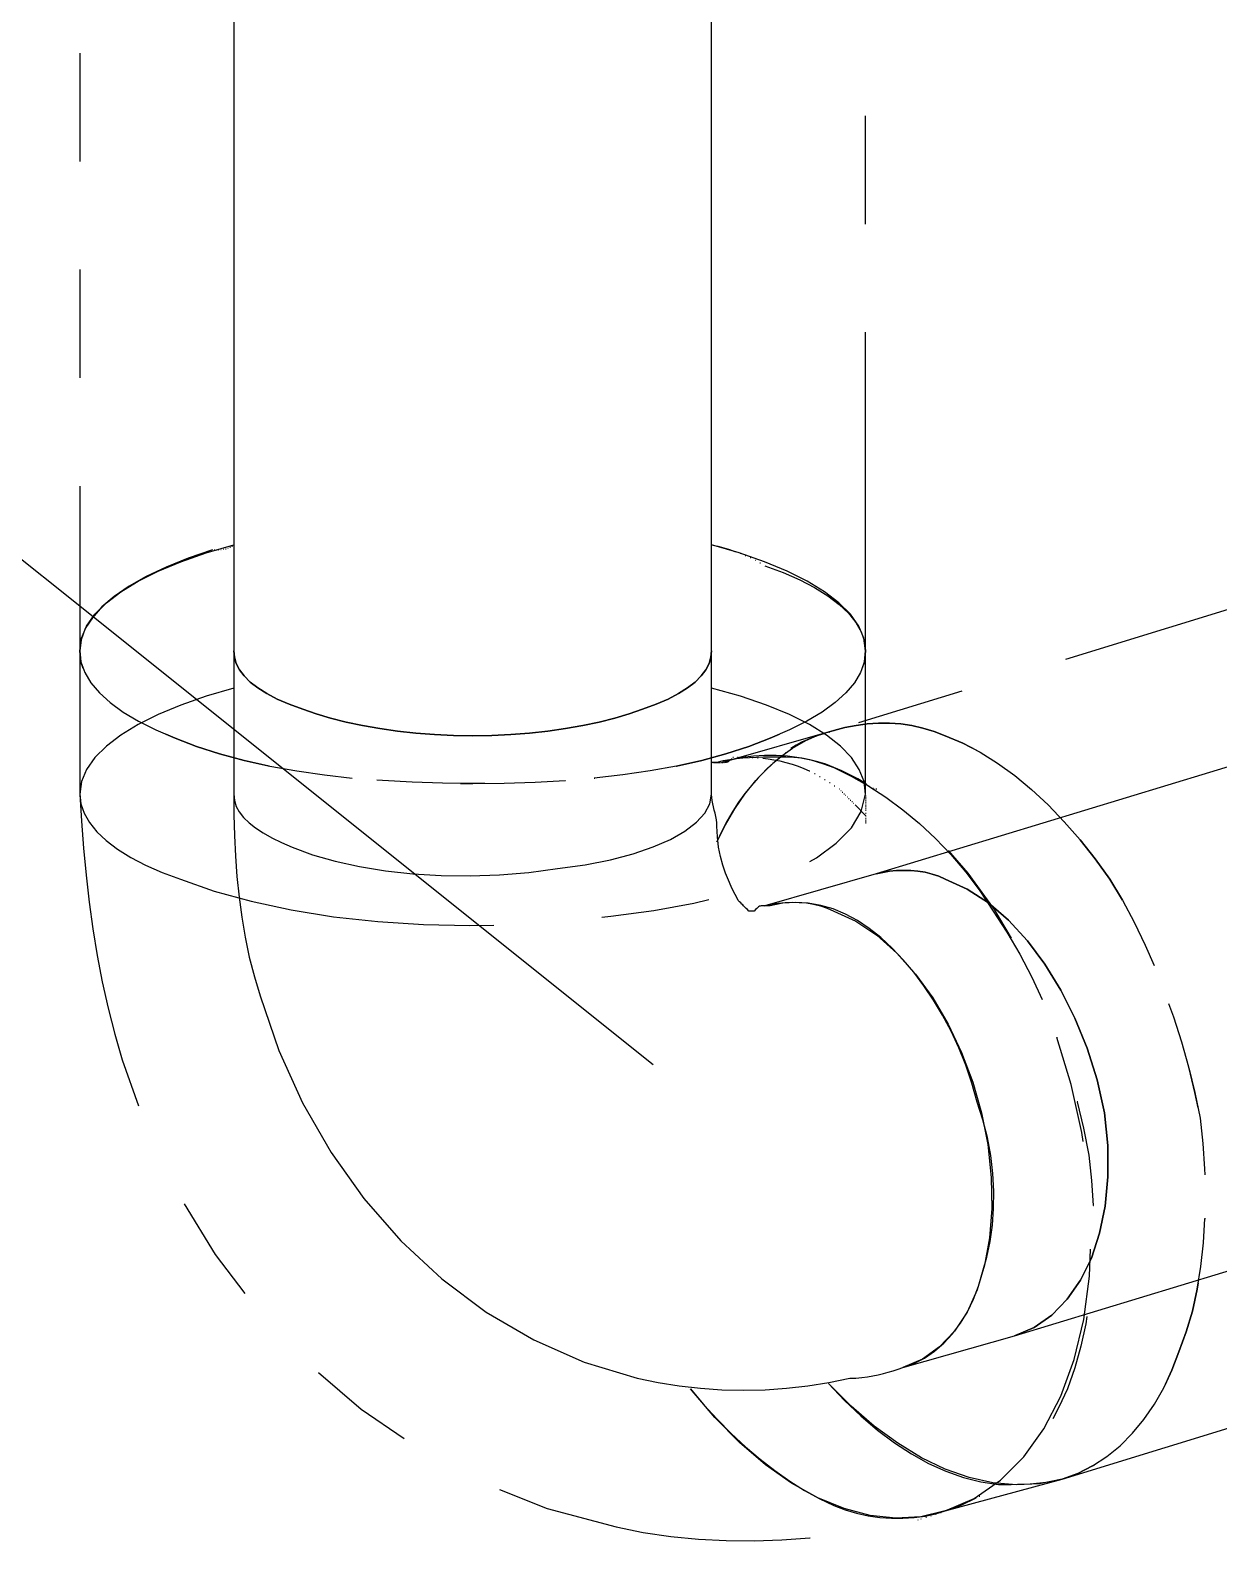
# Model space of a CAD drawing. Header units: metres. Extents: x 20 to 415, y 5 to 292.
# Drawn here: x 270.15 to 274.81, y 181.03 to 186.96 of the extents above; entities that cross this region are included whole.
import ezdxf

# ---------------------------------------------------------------- set-up
doc = ezdxf.new("R2010")
doc.units = ezdxf.units.M
for name, color, linetype in [('ВОЗДУХОВОДЫ', 7, 'Continuous'), ('ИЗОЛЯЦИЯ', 3, 'Continuous'), ('ОБОЗНАЧЕНИЯ', 7, 'Continuous')]:
    doc.layers.add(name, color=color, linetype=linetype)

msp = doc.modelspace()

# ---------------------------------------------------------------- linework, layer by layer
at = {"layer": 'ВОЗДУХОВОДЫ'}
for points in [[(270.9457, 191.5603), (270.9457, 184.5203)], [(272.8202, 184.5203), (272.8202, 191.5603)], [(272.8202, 184.5203), (272.8177, 184.4953), (272.81, 184.4706), (272.7971, 184.446), (272.779, 184.4218), (272.7553, 184.3981), (272.7257, 184.375), (272.6907, 184.3527), (272.6497, 184.331), (272.6026, 184.3106), (272.5495, 184.2912), (272.497, 184.2731), (272.4401, 184.2564), (272.3793, 184.2412), (272.3149, 184.2277), (272.2475, 184.2158), (272.1775, 184.2058), (272.1056, 184.1979), (272.0323, 184.1921), (271.9579, 184.1883), (271.883, 184.1871), (271.808, 184.1883), (271.7336, 184.1921), (271.6603, 184.1979), (271.5884, 184.2058), (271.5185, 184.2158), (271.451, 184.2277), (271.3866, 184.2412), (271.3258, 184.2564), (271.2689, 184.2731), (271.2165, 184.2912), (271.1633, 184.3106), (271.1163, 184.331), (271.0752, 184.3527), (271.0402, 184.375), (271.0109, 184.3981), (270.9869, 184.4218), (270.9688, 184.446), (270.9559, 184.4706), (270.9482, 184.4953), (270.9457, 184.5203)], [(270.9457, 184.5203), (270.9457, 183.958)], [(270.9457, 184.5203), (270.9482, 184.4953), (270.9559, 184.4706), (270.9688, 184.446), (270.9869, 184.4218), (271.0109, 184.3981), (271.0402, 184.375), (271.0752, 184.3527), (271.1163, 184.331), (271.1633, 184.3106), (271.2165, 184.2912), (271.2689, 184.2731), (271.3258, 184.2564), (271.3866, 184.2412), (271.451, 184.2277), (271.5185, 184.2158), (271.5884, 184.2058), (271.6603, 184.1979), (271.7336, 184.1921), (271.808, 184.1883), (271.883, 184.1871), (271.9579, 184.1883), (272.0323, 184.1921), (272.1056, 184.1979), (272.1775, 184.2058), (272.2475, 184.2158), (272.3149, 184.2277), (272.3793, 184.2412), (272.4401, 184.2564), (272.497, 184.2731), (272.5495, 184.2912), (272.6026, 184.3106), (272.6497, 184.331), (272.6907, 184.3527), (272.7257, 184.375), (272.7553, 184.3981), (272.779, 184.4218), (272.7971, 184.446), (272.81, 184.4706), (272.8177, 184.4953), (272.8202, 184.5203)], [(272.8202, 183.958), (272.8202, 184.5203)], [(275.5904, 184.2912), (273.4659, 183.6455)], [(270.9457, 183.958), (270.9457, 183.958), (270.9457, 183.958)], [(270.9457, 183.958), (270.9463, 183.8767), (270.9486, 183.7957), (270.9523, 183.7149), (270.9584, 183.6345), (270.9665, 183.5545), (270.9771, 183.4752), (270.9907, 183.3966), (271.0069, 183.3187), (271.0267, 183.2421), (271.0498, 183.1665), (271.1227, 182.952), (271.2156, 182.7466), (271.3273, 182.5527), (271.4564, 182.3717), (271.6018, 182.2059), (271.7622, 182.0568), (271.9363, 181.9266), (272.1229, 181.8168), (272.3208, 181.7297), (272.5286, 181.6668), (272.6105, 181.65), (272.6932, 181.6369), (272.7769, 181.6275), (272.8608, 181.6219), (272.9452, 181.62), (273.0296, 181.6219), (273.1135, 181.6275), (273.1972, 181.6369), (273.2799, 181.65), (273.3618, 181.6668), (273.3861, 181.6675), (273.4095, 181.6691), (273.4318, 181.672), (273.453, 181.6756), (273.4738, 181.68), (273.4938, 181.685), (273.5132, 181.6904), (273.5324, 181.6962), (273.5513, 181.7023), (273.5701, 181.7085)], [(270.9457, 183.958), (270.9482, 183.9336), (270.9555, 183.9103), (270.9676, 183.8882), (270.9844, 183.8667), (271.0057, 183.8461), (271.0311, 183.8261), (271.0611, 183.8066), (271.095, 183.7874), (271.1329, 183.7684), (271.1748, 183.7497)], [(271.1748, 183.7497), (271.2546, 183.7203), (271.3431, 183.6951), (271.4391, 183.6741), (271.5414, 183.6574), (271.6486, 183.6455), (271.7597, 183.6387), (271.8732, 183.6372), (271.9879, 183.6412), (272.1027, 183.6507), (272.2162, 183.6664), (272.3243, 183.6814), (272.423, 183.7007), (272.512, 183.7241), (272.5907, 183.7512), (272.6588, 183.7809), (272.7157, 183.8134), (272.7607, 183.8478), (272.7934, 183.8838), (272.8134, 183.9207), (272.8202, 183.958)], [(273.0285, 183.5206), (273.0229, 183.5206), (273.0181, 183.5206), (273.0144, 183.5202), (273.0108, 183.5193), (273.0077, 183.5181), (273.0046, 183.5162), (273.0012, 183.5135), (272.9973, 183.5099), (272.9925, 183.5054), (272.9869, 183.4997), (272.9812, 183.4997), (272.9767, 183.4997), (272.9731, 183.4997), (272.9706, 183.4997), (272.9687, 183.4997), (272.9673, 183.4997), (272.9667, 183.4997), (272.9662, 183.4997), (272.966, 183.4997), (272.966, 183.4997), (272.9604, 183.5054), (272.9556, 183.5101), (272.9519, 183.5141), (272.9483, 183.5174), (272.9452, 183.5206), (272.9421, 183.5239), (272.9385, 183.5272), (272.9348, 183.5312), (272.93, 183.5358), (272.9244, 183.5414), (272.9171, 183.5558), (272.9077, 183.5737), (272.8973, 183.5953), (272.8861, 183.6201), (272.875, 183.6483), (272.8644, 183.6795), (272.8552, 183.7136), (272.8477, 183.7507), (272.8429, 183.7905), (272.8411, 183.833), (272.8404, 183.8455), (272.839, 183.858), (272.8365, 183.8705), (272.8338, 183.883), (272.8307, 183.8955), (272.8275, 183.908), (272.8248, 183.9205), (272.8223, 183.933), (272.8209, 183.9455), (272.8202, 183.958)], [(273.7367, 183.6247), (273.7111, 183.6359), (273.6846, 183.6449), (273.6571, 183.6516), (273.6294, 183.6562), (273.6013, 183.6587), (273.5732, 183.6593), (273.5455, 183.6582), (273.518, 183.6555), (273.4915, 183.6512), (273.4659, 183.6455)], [(273.4659, 183.6455), (273.4915, 183.6512), (273.518, 183.6555), (273.5455, 183.6582), (273.5732, 183.6593), (273.6013, 183.6587), (273.6294, 183.6562), (273.6571, 183.6516), (273.6846, 183.6449), (273.7111, 183.6359), (273.7367, 183.6247)], [(273.4659, 183.6455), (273.0285, 183.5206)], [(274.0075, 181.8335), (274.0849, 181.8664), (274.1543, 181.9145), (274.2151, 181.9766), (274.267, 182.0515), (274.3095, 182.1382), (274.342, 182.2354), (274.3638, 182.3423), (274.3747, 182.4573), (274.374, 182.5798), (274.3615, 182.7083), (274.3318, 182.8374), (274.2926, 182.9615), (274.2449, 183.0794), (274.1895, 183.1898), (274.1272, 183.2915), (274.0587, 183.3831), (273.9845, 183.4635), (273.9056, 183.5314), (273.8227, 183.5856), (273.7367, 183.6247)], [(273.7367, 183.6247), (273.8229, 183.5856), (273.9056, 183.5314), (273.9845, 183.4635), (274.0587, 183.3831), (274.1272, 183.2915), (274.1895, 183.1898), (274.2449, 183.0794), (274.2926, 182.9615), (274.3318, 182.8374), (274.3615, 182.7083), (274.374, 182.5798), (274.3747, 182.4573), (274.3638, 182.3423), (274.342, 182.2354), (274.3095, 182.1382), (274.267, 182.0515), (274.2151, 181.9766), (274.1543, 181.9145), (274.0849, 181.8664), (274.0075, 181.8335)], [(273.0285, 183.5206), (273.0541, 183.5262), (273.0806, 183.5304), (273.1081, 183.5333), (273.1358, 183.5343), (273.1639, 183.5337), (273.192, 183.5312), (273.2197, 183.5266), (273.2472, 183.5199), (273.2737, 183.511), (273.2993, 183.4997)], [(273.5701, 181.7085), (273.6132, 181.7241), (273.6546, 181.7456), (273.694, 181.7725), (273.7311, 181.8045), (273.7654, 181.8414), (273.7965, 181.8824), (273.8242, 181.9276), (273.8479, 181.9766), (273.8675, 182.0286), (273.8825, 182.0834), (273.8994, 182.1415), (273.9123, 182.2028), (273.9212, 182.2667), (273.9262, 182.3331), (273.9269, 182.401), (273.9229, 182.4704), (273.9148, 182.5404), (273.9019, 182.6106), (273.8842, 182.6808), (273.8617, 182.7499), (273.841, 182.8237), (273.8171, 182.8947), (273.7896, 182.9632), (273.7594, 183.0286), (273.7263, 183.0911), (273.6907, 183.1505), (273.653, 183.2065), (273.613, 183.2592), (273.5715, 183.3083), (273.5284, 183.3539), (273.484, 183.3952), (273.4386, 183.4312), (273.3922, 183.4622), (273.3447, 183.4877), (273.2968, 183.5077), (273.2481, 183.522), (273.1987, 183.5306), (273.1491, 183.5333), (273.0993, 183.53), (273.0494, 183.5206)], [(273.0494, 183.5206), (273.0487, 183.5206), (273.0473, 183.5206), (273.0448, 183.5206), (273.0421, 183.5206), (273.0389, 183.5206), (273.0358, 183.5206), (273.0331, 183.5206), (273.0306, 183.5206), (273.0292, 183.5206), (273.0285, 183.5206)], [(273.2993, 183.4997), (273.3853, 183.4602), (273.468, 183.4046), (273.5465, 183.3346), (273.6198, 183.2523), (273.6873, 183.1588), (273.7477, 183.0559), (273.8004, 182.9453), (273.8446, 182.8286), (273.8792, 182.7074), (273.9033, 182.5833), (273.9164, 182.4548), (273.9187, 182.3325), (273.91, 182.2173), (273.891, 182.1105), (273.8617, 182.0132), (273.8223, 181.9266), (273.7733, 181.8516), (273.7146, 181.7895), (273.6469, 181.7414), (273.5701, 181.7085)], [(274.0075, 181.8335), (276.132, 182.4791)], [(273.5701, 181.7085), (274.0075, 181.8335)]]:
    msp.add_lwpolyline(points, dxfattribs=at)
at = {"layer": 'ИЗОЛЯЦИЯ'}
for points in [[(270.3417, 186.8656), (270.3417, 186.4407)], [(273.4243, 186.1949), (273.4243, 186.6198)], [(270.3417, 186.0158), (270.3417, 185.5909)], [(273.4243, 184.5203), (273.4243, 185.77)], [(270.3417, 185.166), (270.3417, 184.5203)], [(270.7389, 184.8696), (270.8376, 184.9044)], [(270.8624, 184.9161), (270.7668, 184.8836)], [(270.8376, 184.9044), (270.9457, 184.9369)], [(270.8692, 184.9161), (270.8713, 184.9161)], [(270.877, 184.9163), (270.879, 184.9163)], [(270.8857, 184.9167), (270.8878, 184.9167)], [(270.8946, 184.9175), (270.8967, 184.9175)], [(270.904, 184.9188), (270.9061, 184.9188)], [(270.9134, 184.9207), (270.9155, 184.9207)], [(270.9223, 184.9234), (270.9244, 184.9234)], [(270.9311, 184.9267), (270.9332, 184.9267)], [(270.9388, 184.9313), (270.9409, 184.9313)], [(270.9457, 184.9369), (270.9478, 184.9369)], [(272.8202, 184.9369), (272.8446, 184.9307)], [(272.9283, 184.9044), (272.8202, 184.9369)], [(272.8446, 184.9307), (272.8679, 184.9242)], [(272.8679, 184.9242), (272.8902, 184.9177)], [(272.8902, 184.9177), (272.9115, 184.9106)], [(272.9115, 184.9106), (272.9135, 184.9106)], [(273.0271, 184.8696), (272.9283, 184.9044)], [(272.9323, 184.9031), (272.9344, 184.9031)], [(272.9523, 184.895), (272.9544, 184.895)], [(270.6803, 184.849), (270.6028, 184.8124)], [(270.6499, 184.8325), (270.7389, 184.8696)], [(270.7668, 184.8836), (270.6803, 184.849)], [(272.9717, 184.8861), (272.9737, 184.8861)], [(272.9908, 184.8763), (272.9929, 184.8763)], [(273.0098, 184.8655), (273.0119, 184.8655)], [(273.116, 184.8325), (273.0271, 184.8696)], [(273.0285, 184.8536), (273.1004, 184.8276)], [(275.403, 184.8536), (274.2082, 184.487)], [(270.5031, 184.7521), (270.5712, 184.7934)], [(270.6028, 184.8124), (270.5352, 184.7738)], [(270.5712, 184.7934), (270.6499, 184.8325)], [(273.1004, 184.8276), (273.1656, 184.799)], [(273.1947, 184.7934), (273.116, 184.8325)], [(273.1656, 184.799), (273.2243, 184.7686)], [(273.2628, 184.7521), (273.1947, 184.7934)], [(270.477, 184.7338), (270.4289, 184.6928)], [(270.4462, 184.709), (270.5031, 184.7521)], [(270.5352, 184.7738), (270.477, 184.7338)], [(273.2243, 184.7686), (273.2758, 184.7363)], [(273.3197, 184.709), (273.2628, 184.7521)], [(273.2758, 184.7363), (273.3201, 184.7026)], [(270.3685, 184.6176), (270.4012, 184.6642)], [(270.4289, 184.6928), (270.3912, 184.6505)], [(270.4012, 184.6642), (270.4462, 184.709)], [(273.3647, 184.6642), (273.3197, 184.709)], [(273.3201, 184.7026), (273.357, 184.6676)], [(273.357, 184.6676), (273.3859, 184.6318)], [(273.3974, 184.6176), (273.3647, 184.6642)], [(270.3637, 184.6076), (270.3473, 184.5641)], [(270.3485, 184.5697), (270.3685, 184.6176)], [(270.3912, 184.6505), (270.3637, 184.6076)], [(273.3859, 184.6318), (273.4072, 184.5951)], [(273.4174, 184.5697), (273.3974, 184.6176)], [(270.3417, 184.5203), (270.3485, 184.5697)], [(270.3473, 184.5641), (270.3417, 184.5203)], [(273.4072, 184.5951), (273.4199, 184.5578)], [(273.4243, 184.5203), (273.4174, 184.5697)], [(273.4199, 184.5578), (273.4243, 184.5203)], [(270.3467, 184.4772), (270.3417, 184.5203)], [(270.3417, 184.5203), (270.3417, 183.958)], [(270.3417, 184.5203), (270.3467, 184.4772)], [(273.4243, 184.5203), (273.4193, 184.4772)], [(273.4193, 184.4772), (273.4243, 184.5203)], [(273.4243, 183.958), (273.4243, 184.5203)], [(270.3558, 184.4512), (270.3467, 184.4772)], [(270.3467, 184.4772), (270.3612, 184.4353)], [(270.3612, 184.4353), (270.3856, 184.3947)], [(273.4047, 184.4353), (273.3803, 184.3947)], [(273.4193, 184.4772), (273.4047, 184.4353)], [(273.4101, 184.4512), (273.4193, 184.4772)], [(270.3856, 184.3947), (270.4189, 184.3554)], [(270.9457, 184.3745), (270.8376, 184.342)], [(272.9333, 184.342), (272.8202, 184.3745)], [(273.3803, 184.3947), (273.347, 184.3554)], [(273.8021, 184.3622), (273.3959, 184.2375)], [(270.4189, 184.3554), (270.4614, 184.3172)], [(270.4614, 184.3172), (270.5127, 184.2804)], [(270.7389, 184.3073), (270.6499, 184.2702)], [(270.8376, 184.342), (270.7389, 184.3073)], [(273.035, 184.3073), (272.9333, 184.342)], [(273.1252, 184.2702), (273.035, 184.3073)], [(273.3045, 184.3172), (273.2533, 184.2804)], [(273.347, 184.3554), (273.3045, 184.3172)], [(270.5127, 184.2804), (270.5722, 184.2448)], [(270.6499, 184.2702), (270.5712, 184.231)], [(270.5722, 184.2448), (270.6403, 184.2104)], [(273.2039, 184.231), (273.1252, 184.2702)], [(273.1937, 184.2448), (273.1256, 184.2104)], [(273.2533, 184.2804), (273.1937, 184.2448)], [(270.5031, 184.1898), (270.4462, 184.1467)], [(270.5712, 184.231), (270.5031, 184.1898)], [(270.6403, 184.2104), (270.7161, 184.1773)], [(270.7161, 184.1773), (270.6801, 184.1931)], [(273.2993, 184.2079), (272.8619, 184.0829)], [(273.1256, 184.2104), (273.0498, 184.1773)], [(273.0498, 184.1773), (273.0858, 184.1931)], [(273.1897, 184.1685), (273.2437, 184.1919)], [(273.2708, 184.1898), (273.2039, 184.231)], [(273.2385, 184.1881), (273.217, 184.1802)], [(273.2597, 184.1952), (273.2385, 184.1881)], [(273.2437, 184.1919), (273.2993, 184.2079)], [(273.3255, 184.1467), (273.2708, 184.1898)], [(273.2799, 184.2017), (273.282, 184.2017)], [(273.343, 184.2192), (273.2993, 184.2079)], [(273.2993, 184.2079), (273.343, 184.2192)], [(273.2993, 184.2079), (273.3014, 184.2079)], [(273.3868, 184.2277), (273.343, 184.2192)], [(273.343, 184.2192), (273.3868, 184.2277)], [(273.4305, 184.2337), (273.3868, 184.2277)], [(273.3868, 184.2277), (273.4305, 184.2335)], [(273.4742, 184.2366), (273.4305, 184.2337)], [(273.4305, 184.2335), (273.4742, 184.2366)], [(273.518, 184.2366), (273.4742, 184.2366)], [(273.4742, 184.2366), (273.518, 184.2366)], [(273.5617, 184.2335), (273.518, 184.2366)], [(273.518, 184.2366), (273.5617, 184.2335)], [(273.6055, 184.2271), (273.5617, 184.2335)], [(273.5617, 184.2335), (273.6055, 184.2271)], [(273.6492, 184.2173), (273.6055, 184.2271)], [(273.6055, 184.2271), (273.6492, 184.2173)], [(273.6929, 184.204), (273.6492, 184.2173)], [(273.6492, 184.2173), (273.6929, 184.204)], [(273.7367, 184.1871), (273.6929, 184.204)], [(273.6929, 184.204), (273.7367, 184.1871)], [(273.8054, 184.1585), (273.7367, 184.1871)], [(273.7367, 184.1871), (273.8054, 184.1585)], [(270.4462, 184.1467), (270.4012, 184.1019)], [(270.7999, 184.1454), (270.7161, 184.1773)], [(270.7161, 184.1773), (270.7999, 184.1454)], [(270.8903, 184.1161), (270.7999, 184.1454)], [(270.7999, 184.1454), (270.8903, 184.1161)], [(272.966, 184.1454), (272.8761, 184.1161)], [(272.8761, 184.1161), (272.966, 184.1454)], [(273.0498, 184.1773), (272.966, 184.1454)], [(272.966, 184.1454), (273.0498, 184.1773)], [(273.087, 184.1019), (273.1372, 184.1383)], [(273.1518, 184.15), (273.1306, 184.1367)], [(273.1306, 184.1367), (273.1327, 184.1367)], [(273.1372, 184.1383), (273.1897, 184.1685)], [(273.1733, 184.1615), (273.1518, 184.15)], [(273.1952, 184.1715), (273.1733, 184.1615)], [(273.217, 184.1802), (273.1952, 184.1715)], [(273.3686, 184.1019), (273.3255, 184.1467)], [(273.86, 184.13), (273.8054, 184.1585)], [(273.8054, 184.1585), (273.8739, 184.1227)], [(270.4012, 184.1019), (270.3685, 184.0554)], [(270.9865, 184.0902), (270.8903, 184.1161)], [(270.8903, 184.1161), (270.9865, 184.0902)], [(271.0854, 184.0686), (270.9865, 184.0902)], [(270.9865, 184.0902), (271.0877, 184.0682)], [(271.0877, 184.0682), (271.1931, 184.0492)], [(272.6821, 184.0682), (272.5788, 184.0492)], [(272.6807, 184.0677), (272.6828, 184.0677)], [(272.7815, 184.0902), (272.6821, 184.0682)], [(272.6821, 184.0682), (272.7815, 184.0902)], [(272.8761, 184.1161), (272.7815, 184.0902)], [(272.7815, 184.0902), (272.8761, 184.1161)], [(272.8411, 184.0829), (272.8202, 184.0829)], [(272.8202, 184.0829), (272.8223, 184.0829)], [(272.8259, 184.0829), (272.8279, 184.0829)], [(272.8307, 184.0829), (272.8327, 184.0829)], [(272.8344, 184.0829), (272.8365, 184.0829)], [(272.8379, 184.0829), (272.84, 184.0829)], [(272.8661, 184.0886), (272.8411, 184.0829)], [(272.8411, 184.0829), (272.8432, 184.0829)], [(272.8442, 184.0829), (272.8463, 184.0829)], [(272.8477, 184.0829), (272.8498, 184.0829)], [(272.8515, 184.0829), (272.8536, 184.0829)], [(272.8563, 184.0829), (272.8584, 184.0829)], [(272.8619, 184.0829), (272.9006, 184.0942)], [(272.8619, 184.0829), (272.864, 184.0829)], [(272.8913, 184.0931), (272.8661, 184.0886)], [(272.8675, 184.0829), (272.8696, 184.0829)], [(272.8723, 184.0832), (272.8744, 184.0832)], [(272.8761, 184.0836), (272.8781, 184.0836)], [(272.8796, 184.0844), (272.8817, 184.0844)], [(272.8827, 184.0856), (272.8848, 184.0856)], [(272.8858, 184.0875), (272.8879, 184.0875)], [(272.8894, 184.0902), (272.8915, 184.0902)], [(272.9167, 184.0967), (272.8913, 184.0931)], [(272.8931, 184.0938), (272.8952, 184.0938)], [(272.8979, 184.0981), (272.9, 184.0981)], [(272.9006, 184.0942), (272.9415, 184.1029)], [(272.9036, 184.1038), (272.9056, 184.1038)], [(272.9423, 184.0994), (272.9167, 184.0967)], [(272.9223, 184.1038), (272.9244, 184.1038)], [(272.9413, 184.1035), (272.9433, 184.1035)], [(272.9415, 184.1029), (272.9839, 184.1088)], [(272.9687, 184.1013), (272.9423, 184.0994)], [(272.9604, 184.1033), (272.9625, 184.1033)], [(272.9956, 184.1025), (272.9687, 184.1013)], [(272.9798, 184.1025), (272.9819, 184.1025)], [(272.9839, 184.1088), (273.0279, 184.1117)], [(273.0231, 184.1033), (272.9956, 184.1025)], [(273, 184.1013), (273.0021, 184.1013)], [(273.0206, 184.0994), (273.0419, 184.0967)], [(273.0516, 184.1035), (273.0231, 184.1033)], [(273.0279, 184.1117), (273.0727, 184.1117)], [(273.0604, 184.0781), (273.031, 184.0511)], [(273.0389, 184.0596), (273.087, 184.1019)], [(273.0419, 184.0967), (273.0641, 184.0931)], [(273.0812, 184.1038), (273.0516, 184.1035)], [(273.091, 184.1038), (273.0604, 184.0781)], [(273.0641, 184.0931), (273.0875, 184.0886)], [(273.0727, 184.1117), (273.1183, 184.1086)], [(273.1118, 184.1038), (273.0812, 184.1038)], [(273.0875, 184.0886), (273.1118, 184.0829)], [(273.1104, 184.1213), (273.1125, 184.1213)], [(273.1431, 184.1025), (273.1118, 184.1038)], [(273.1118, 184.0829), (273.1362, 184.0761)], [(273.1183, 184.1086), (273.1641, 184.1021)], [(273.1362, 184.0761), (273.1595, 184.0682)], [(273.1743, 184.099), (273.1431, 184.1025)], [(273.1595, 184.0682), (273.1818, 184.0592)], [(273.1641, 184.1021), (273.2097, 184.0923)], [(273.2056, 184.0931), (273.1743, 184.099)], [(273.2368, 184.0852), (273.2056, 184.0931)], [(273.2097, 184.0923), (273.2549, 184.079)], [(273.268, 184.0752), (273.2368, 184.0852)], [(273.2549, 184.079), (273.2993, 184.0621)], [(273.2993, 184.0633), (273.268, 184.0752)], [(273.3995, 184.0554), (273.3686, 184.1019)], [(273.8739, 184.1227), (273.9418, 184.08)], [(273.9418, 184.08), (274.0089, 184.0311)], [(270.3485, 184.0073), (270.3417, 183.958)], [(270.3685, 184.0554), (270.3485, 184.0073)], [(271.1931, 184.0492), (271.3023, 184.0336)], [(271.3023, 184.0336), (271.4108, 184.0215)], [(271.5297, 184.0115), (271.5066, 184.0134)], [(271.6463, 184.0048), (271.5297, 184.0115)], [(272.1275, 184.0048), (272.2456, 184.0115)], [(272.2456, 184.0115), (272.2477, 184.0115)], [(272.4714, 184.0336), (272.3601, 184.0211)], [(272.3601, 184.0211), (272.3622, 184.0211)], [(272.5788, 184.0492), (272.4714, 184.0336)], [(272.9506, 183.9582), (272.9933, 184.0115)], [(273.0029, 184.0227), (272.976, 183.9925)], [(272.9933, 184.0115), (273.0389, 184.0596)], [(273.031, 184.0511), (273.0029, 184.0227)], [(273.1818, 184.0592), (273.2031, 184.0494)], [(273.2031, 184.0494), (273.2051, 184.0494)], [(273.2239, 184.0388), (273.226, 184.0388)], [(273.2439, 184.0275), (273.246, 184.0275)], [(273.2633, 184.0159), (273.2653, 184.0159)], [(273.3305, 184.0498), (273.2993, 184.0633)], [(273.2993, 184.0621), (273.368, 184.0284)], [(273.3618, 184.0344), (273.3305, 184.0498)], [(273.393, 184.0177), (273.3618, 184.0344)], [(273.368, 184.0284), (273.4363, 183.9896)], [(273.4243, 183.9996), (273.393, 184.0177)], [(273.418, 184.0073), (273.3995, 184.0554)], [(273.4243, 183.958), (273.418, 184.0073)], [(274.0089, 184.0311), (274.0751, 183.9763)], [(270.3417, 183.958), (270.3485, 183.8517)], [(270.3417, 183.958), (270.346, 183.9207)], [(271.7644, 184.0009), (271.6463, 184.0048)], [(271.883, 183.9996), (271.7644, 184.0009)], [(271.8351, 184.0002), (271.883, 183.9996)], [(271.883, 183.9996), (272.0067, 184.0009)], [(271.9311, 184.0002), (271.883, 183.9996)], [(272.0067, 184.0009), (272.1275, 184.0048)], [(272.9106, 183.9001), (272.9506, 183.9582)], [(272.9504, 183.9607), (272.926, 183.9269)], [(272.976, 183.9925), (272.9504, 183.9607)], [(273.2824, 184.0036), (273.2845, 184.0036)], [(273.3014, 183.9913), (273.3035, 183.9913)], [(273.3201, 183.9788), (273.3222, 183.9788)], [(273.3264, 183.9726), (273.3284, 183.9726)], [(273.3326, 183.9663), (273.3347, 183.9663)], [(273.3389, 183.96), (273.3409, 183.96)], [(273.3451, 183.9538), (273.3472, 183.9538)], [(273.3514, 183.9476), (273.3534, 183.9476)], [(273.407, 183.8907), (273.4243, 183.958)], [(273.4243, 183.9517), (273.4263, 183.9517)], [(273.4249, 183.999), (273.427, 183.999)], [(273.4265, 183.9975), (273.4286, 183.9975)], [(273.4293, 183.9953), (273.4313, 183.9953)], [(273.433, 183.9923), (273.4351, 183.9923)], [(273.4363, 183.9896), (273.5038, 183.9459)], [(273.4374, 183.9892), (273.4395, 183.9892)], [(273.4422, 183.9861), (273.4443, 183.9861)], [(273.4478, 183.9834), (273.4499, 183.9834)], [(273.4536, 183.9811), (273.4557, 183.9811)], [(273.4597, 183.9794), (273.4617, 183.9794)], [(273.4659, 183.9788), (273.468, 183.9788)], [(274.0751, 183.9763), (274.1401, 183.9157)], [(270.346, 183.9207), (270.3587, 183.8834)], [(272.8742, 183.8374), (272.9106, 183.9001)], [(272.9029, 183.8911), (272.8811, 183.8532)], [(272.926, 183.9269), (272.9029, 183.8911)], [(273.3576, 183.9413), (273.3597, 183.9413)], [(273.3639, 183.9351), (273.3659, 183.9351)], [(273.3682, 183.8261), (273.407, 183.8907)], [(273.3701, 183.9288), (273.3722, 183.9288)], [(273.3764, 183.9226), (273.3784, 183.9226)], [(273.3826, 183.9163), (273.4243, 183.8746)], [(273.4243, 183.9455), (273.4263, 183.9455)], [(273.4243, 183.9392), (273.4263, 183.9392)], [(273.4243, 183.933), (273.4263, 183.933)], [(273.4243, 183.9267), (273.4263, 183.9267)], [(273.4243, 183.9205), (273.4263, 183.9205)], [(273.4243, 183.9142), (273.4263, 183.9142)], [(273.4243, 183.908), (273.4263, 183.908)], [(273.4243, 183.9017), (273.4263, 183.9017)], [(273.4243, 183.8955), (273.4263, 183.8955)], [(273.5038, 183.9459), (273.5703, 183.8971)], [(273.5703, 183.8971), (273.6353, 183.8434)], [(274.1401, 183.9157), (274.2035, 183.8499)], [(270.3485, 183.8517), (270.3571, 183.7457)], [(270.3587, 183.8834), (270.38, 183.8468)], [(270.38, 183.8468), (270.4089, 183.8107)], [(272.8411, 183.7705), (272.8742, 183.8374)], [(272.8811, 183.8532), (272.8604, 183.813)], [(273.4243, 183.8836), (273.4263, 183.8836)], [(273.4243, 183.8732), (273.4263, 183.8732)], [(273.4243, 183.8642), (273.4263, 183.8642)], [(273.4243, 183.8569), (273.4263, 183.8569)], [(273.4243, 183.8538), (273.4263, 183.8538)], [(273.4243, 183.8513), (273.4263, 183.8513)], [(273.4243, 183.8488), (273.4263, 183.8488)], [(273.4243, 183.8476), (273.4263, 183.8476)], [(273.4243, 183.8461), (273.4263, 183.8461)], [(273.4243, 183.8459), (273.4263, 183.8459)], [(273.6353, 183.8434), (273.6982, 183.7847)], [(274.2653, 183.7792), (274.2035, 183.8499)], [(274.2035, 183.8499), (274.2055, 183.8499)], [(274.2035, 183.8499), (274.2653, 183.7792)], [(270.4089, 183.8107), (270.4458, 183.7757)], [(270.4458, 183.7757), (270.4902, 183.742)], [(272.8604, 183.813), (272.8411, 183.7705)], [(273.3093, 183.7653), (273.3682, 183.8261)], [(273.6982, 183.7847), (273.759, 183.7209)], [(274.3249, 183.7041), (274.2653, 183.7792)], [(274.2653, 183.7792), (274.3249, 183.7041)], [(270.3571, 183.7457), (270.3671, 183.6399)], [(270.4902, 183.742), (270.5416, 183.7099)], [(270.5416, 183.7099), (270.6003, 183.6795)], [(273.2314, 183.7084), (273.3093, 183.7653)], [(273.8269, 183.6485), (273.7492, 183.7372)], [(273.759, 183.7209), (273.8173, 183.6522)], [(270.6003, 183.6795), (270.6655, 183.6509)], [(270.6655, 183.6509), (270.7374, 183.6247)], [(273.2049, 183.6941), (273.2314, 183.7084)], [(273.8173, 183.6522), (273.8723, 183.5785)], [(274.3824, 183.6247), (274.3249, 183.7041)], [(274.3249, 183.7041), (274.3824, 183.6247)], [(270.3671, 183.6399), (270.3794, 183.5345)], [(270.7374, 183.6247), (270.8697, 183.5781)], [(273.9302, 183.5054), (273.8269, 183.6485)], [(274.4311, 183.5418), (274.3824, 183.6247)], [(274.3824, 183.6247), (274.4311, 183.5418)], [(270.3794, 183.5345), (270.3937, 183.4295)], [(270.8697, 183.5781), (271.0148, 183.5377)], [(271.0148, 183.5377), (271.1715, 183.5041)], [(272.7505, 183.5308), (272.8086, 183.5454)], [(273.8723, 183.5785), (273.9241, 183.4997)], [(274.4311, 183.5418), (274.4771, 183.4554)], [(271.1715, 183.5041), (271.3373, 183.4774)], [(271.3373, 183.4774), (271.5108, 183.4581)], [(272.3899, 183.4752), (272.4245, 183.4789)], [(272.4245, 183.4789), (272.5936, 183.5014)], [(272.5936, 183.5014), (272.7505, 183.5308)], [(273.9241, 183.4997), (273.9785, 183.4166)], [(273.9966, 183.3931), (273.9302, 183.5054)], [(274.4409, 183.5235), (274.443, 183.5235)], [(270.3937, 183.4295), (270.4106, 183.3252)], [(271.5108, 183.4581), (271.6897, 183.4462)], [(271.6897, 183.4462), (271.8723, 183.4423)], [(271.8723, 183.4423), (271.9663, 183.4441)], [(273.9785, 183.4166), (274.0291, 183.3302)], [(274.4771, 183.4554), (274.5205, 183.3658)], [(274.5205, 183.3658), (274.5557, 183.286)], [(270.4106, 183.3252), (270.4304, 183.2217)], [(274.0291, 183.3302), (274.076, 183.2404)], [(274.076, 183.2404), (274.1164, 183.1531)], [(270.4304, 183.2217), (270.4529, 183.1188)], [(270.4529, 183.1188), (270.4789, 183.0171)], [(274.6327, 183.0834), (274.614, 183.1361)], [(274.664, 182.9857), (274.6327, 183.0834)], [(270.4789, 183.0171), (270.5083, 182.9165)], [(274.2303, 182.8197), (274.1743, 183.004)], [(274.1743, 183.004), (274.1764, 183.004)], [(274.6917, 182.887), (274.664, 182.9857)], [(270.5083, 182.9165), (270.5726, 182.7351)], [(274.7158, 182.7874), (274.6917, 182.887)], [(274.6923, 182.884), (274.7158, 182.7874)], [(274.2724, 182.6304), (274.2303, 182.8197)], [(274.7283, 182.7272), (274.7158, 182.7874)], [(274.7158, 182.7874), (274.7364, 182.6874)], [(274.2541, 182.7518), (274.2562, 182.7518)], [(274.2541, 182.7514), (274.2784, 182.6472)], [(274.2784, 182.6472), (274.2991, 182.5416)], [(274.7364, 182.6874), (274.7471, 182.5877)], [(274.2772, 182.5958), (274.2724, 182.6304)], [(274.7471, 182.5877), (274.7537, 182.4883)], [(274.2991, 182.5416), (274.3097, 182.4423)], [(274.7537, 182.4883), (274.7544, 182.465)], [(274.3097, 182.4423), (274.3163, 182.3444)], [(270.7511, 182.3504), (270.873, 182.1519)], [(274.3163, 182.3444), (274.3184, 182.3444)], [(274.7496, 182.198), (274.7552, 182.2929)], [(274.7552, 182.2929), (274.7573, 182.2929)], [(274.3026, 182.0674), (274.3063, 182.1728)], [(274.7394, 182.1057), (274.7496, 182.198)], [(270.873, 182.1519), (270.9896, 181.9995)], [(274.2799, 181.8974), (274.3026, 182.0674)], [(274.725, 182.0161), (274.7394, 182.1057)], [(274.7058, 181.9303), (274.725, 182.0161)], [(274.725, 182.0161), (274.7058, 181.9303)], [(274.7289, 182.0416), (274.725, 182.0161)], [(274.2422, 181.7402), (274.2799, 181.8974)], [(274.2876, 181.8797), (274.2684, 181.7924)], [(274.2924, 181.9091), (274.2876, 181.8797)], [(274.6819, 181.8485), (274.7058, 181.9303)], [(274.7058, 181.9303), (274.6819, 181.8485)], [(274.6531, 181.771), (274.6819, 181.8485)], [(274.6819, 181.8485), (274.6531, 181.771)], [(274.2684, 181.7924), (274.2445, 181.7077)], [(274.6256, 181.6981), (274.6531, 181.771)], [(274.6531, 181.771), (274.6256, 181.6981)], [(274.1897, 181.5966), (274.2422, 181.7402)], [(274.2445, 181.7077), (274.2157, 181.6252)], [(274.5936, 181.6291), (274.6256, 181.6981)], [(274.6256, 181.6981), (274.5981, 181.6389)], [(271.2785, 181.6891), (271.4456, 181.5458)], [(273.2785, 181.646), (273.3416, 181.58)], [(273.3672, 181.5575), (273.2785, 181.646)], [(274.1949, 181.2711), (275.3896, 181.6379)], [(272.7369, 181.6252), (272.7882, 181.5639)], [(272.8325, 181.5129), (272.7369, 181.6252)], [(273.3416, 181.58), (273.4057, 181.519)], [(274.1237, 181.4688), (274.1897, 181.5966)], [(274.2157, 181.6252), (274.1826, 181.5527)], [(274.5567, 181.5646), (274.5936, 181.6291)], [(271.4456, 181.5458), (271.6145, 181.4298)], [(272.7882, 181.5639), (272.8415, 181.5056)], [(273.4578, 181.4792), (273.3672, 181.5575)], [(273.4057, 181.519), (273.4709, 181.4636)], [(274.1826, 181.5527), (274.1585, 181.5081)], [(274.5159, 181.505), (274.5567, 181.5646)], [(272.9308, 181.4133), (272.8325, 181.5129)], [(272.8415, 181.5056), (272.8965, 181.4502)], [(273.5499, 181.4115), (273.4578, 181.4792)], [(273.4709, 181.4636), (273.5371, 181.4138)], [(274.0445, 181.3582), (274.1237, 181.4688)], [(274.4709, 181.4508), (274.5159, 181.505)], [(272.8965, 181.4502), (272.9529, 181.3979)], [(273.0316, 181.3275), (272.9308, 181.4133)], [(273.5371, 181.4138), (273.604, 181.37)], [(273.643, 181.355), (273.5499, 181.4115)], [(274.3701, 181.3594), (274.4222, 181.4021)], [(274.4222, 181.4021), (274.4709, 181.4508)], [(272.9529, 181.3979), (273.0104, 181.3492)], [(273.0104, 181.3492), (273.0683, 181.3044)], [(273.604, 181.37), (273.6713, 181.3325)], [(273.7367, 181.3102), (273.643, 181.355)], [(273.9531, 181.2665), (274.0445, 181.3582)], [(274.3145, 181.3232), (274.3701, 181.3594)], [(273.1339, 181.2557), (273.0316, 181.3275)], [(273.0683, 181.3044), (273.1266, 181.2634)], [(273.6713, 181.3325), (273.7394, 181.3017)], [(273.8304, 181.2771), (273.7367, 181.3102)], [(273.7394, 181.3017), (273.8077, 181.2775)], [(274.1949, 181.2711), (274.2562, 181.2936)], [(274.2562, 181.2936), (274.1949, 181.2711)], [(274.2562, 181.2936), (274.3145, 181.3232)], [(274.3145, 181.3232), (274.2562, 181.2936)], [(274.3191, 181.3261), (274.3211, 181.3261)], [(271.9886, 181.2303), (272.1756, 181.1557)], [(273.1266, 181.2634), (273.1847, 181.2267)], [(273.2368, 181.1982), (273.1339, 181.2557)], [(273.1847, 181.2267), (273.2424, 181.1945)], [(273.7367, 181.1461), (274.1949, 181.2711)], [(273.8077, 181.2775), (273.8762, 181.2603)], [(273.9235, 181.2563), (273.8304, 181.2771)], [(273.8502, 181.1953), (273.9531, 181.2665)], [(273.8762, 181.2603), (273.945, 181.2503)], [(274.0156, 181.2482), (273.9235, 181.2563)], [(273.945, 181.2503), (273.97, 181.2503)], [(273.97, 181.2503), (273.995, 181.2505)], [(273.995, 181.2505), (274.0199, 181.2509)], [(274.1062, 181.253), (274.0156, 181.2482)], [(274.0199, 181.2509), (274.0449, 181.2517)], [(274.0449, 181.2517), (274.0699, 181.253)], [(274.0699, 181.253), (274.0949, 181.2548)], [(274.0949, 181.2548), (274.1199, 181.2576)], [(274.1949, 181.2711), (274.1062, 181.253)], [(274.1199, 181.2576), (274.1449, 181.2609)], [(274.1449, 181.2609), (274.1699, 181.2655)], [(274.1699, 181.2655), (274.1949, 181.2711)], [(273.3397, 181.1559), (273.2368, 181.1982)], [(273.2424, 181.1945), (273.2993, 181.1669)], [(273.2993, 181.1669), (273.3436, 181.1501)], [(273.7367, 181.1461), (273.8502, 181.1953)], [(273.7979, 181.168), (273.7367, 181.1461)], [(273.8565, 181.1959), (273.7979, 181.168)], [(273.8696, 181.204), (273.8717, 181.204)], [(272.1756, 181.1557), (272.4453, 181.0837)], [(273.442, 181.1288), (273.3397, 181.1559)], [(273.3436, 181.1501), (273.3889, 181.137)], [(273.3889, 181.137), (273.4345, 181.1272)], [(273.4345, 181.1272), (273.4803, 181.1207)], [(273.5428, 181.118), (273.442, 181.1288)], [(273.4803, 181.1207), (273.5257, 181.1176)], [(273.5257, 181.1176), (273.5707, 181.1176)], [(273.6413, 181.1236), (273.5428, 181.118)], [(273.5707, 181.1176), (273.6146, 181.1205)], [(273.6146, 181.1205), (273.6571, 181.1263)], [(273.6284, 181.1113), (273.6305, 181.1113)], [(273.6405, 181.1149), (273.6425, 181.1149)], [(273.7367, 181.1461), (273.6413, 181.1236)], [(273.6571, 181.1263), (273.698, 181.1349)], [(273.6604, 181.1211), (273.6625, 181.1211)], [(273.6798, 181.1274), (273.6819, 181.1274)], [(273.698, 181.1349), (273.7367, 181.1461)], [(273.699, 181.1336), (273.7011, 181.1336)], [(273.7179, 181.1399), (273.72, 181.1399)], [(272.4453, 181.0837), (272.5522, 181.0618)], [(272.5522, 181.0618), (272.6599, 181.0457)], [(272.6599, 181.0457), (272.7686, 181.0351)], [(272.7686, 181.0351), (272.8775, 181.0297)], [(272.8775, 181.0297), (272.9869, 181.0291)], [(272.9869, 181.0291), (273.0962, 181.0326)], [(273.0962, 181.0326), (273.2051, 181.0403)], [(273.2051, 181.0403), (273.2072, 181.0403)]]:
    msp.add_lwpolyline(points, dxfattribs=at)
at = {"layer": 'ОБОЗНАЧЕНИЯ'}
msp.add_lwpolyline([(272.5911, 182.8957), (267.8006, 186.7281)], dxfattribs=at)

doc.saveas('drawing.dxf')
